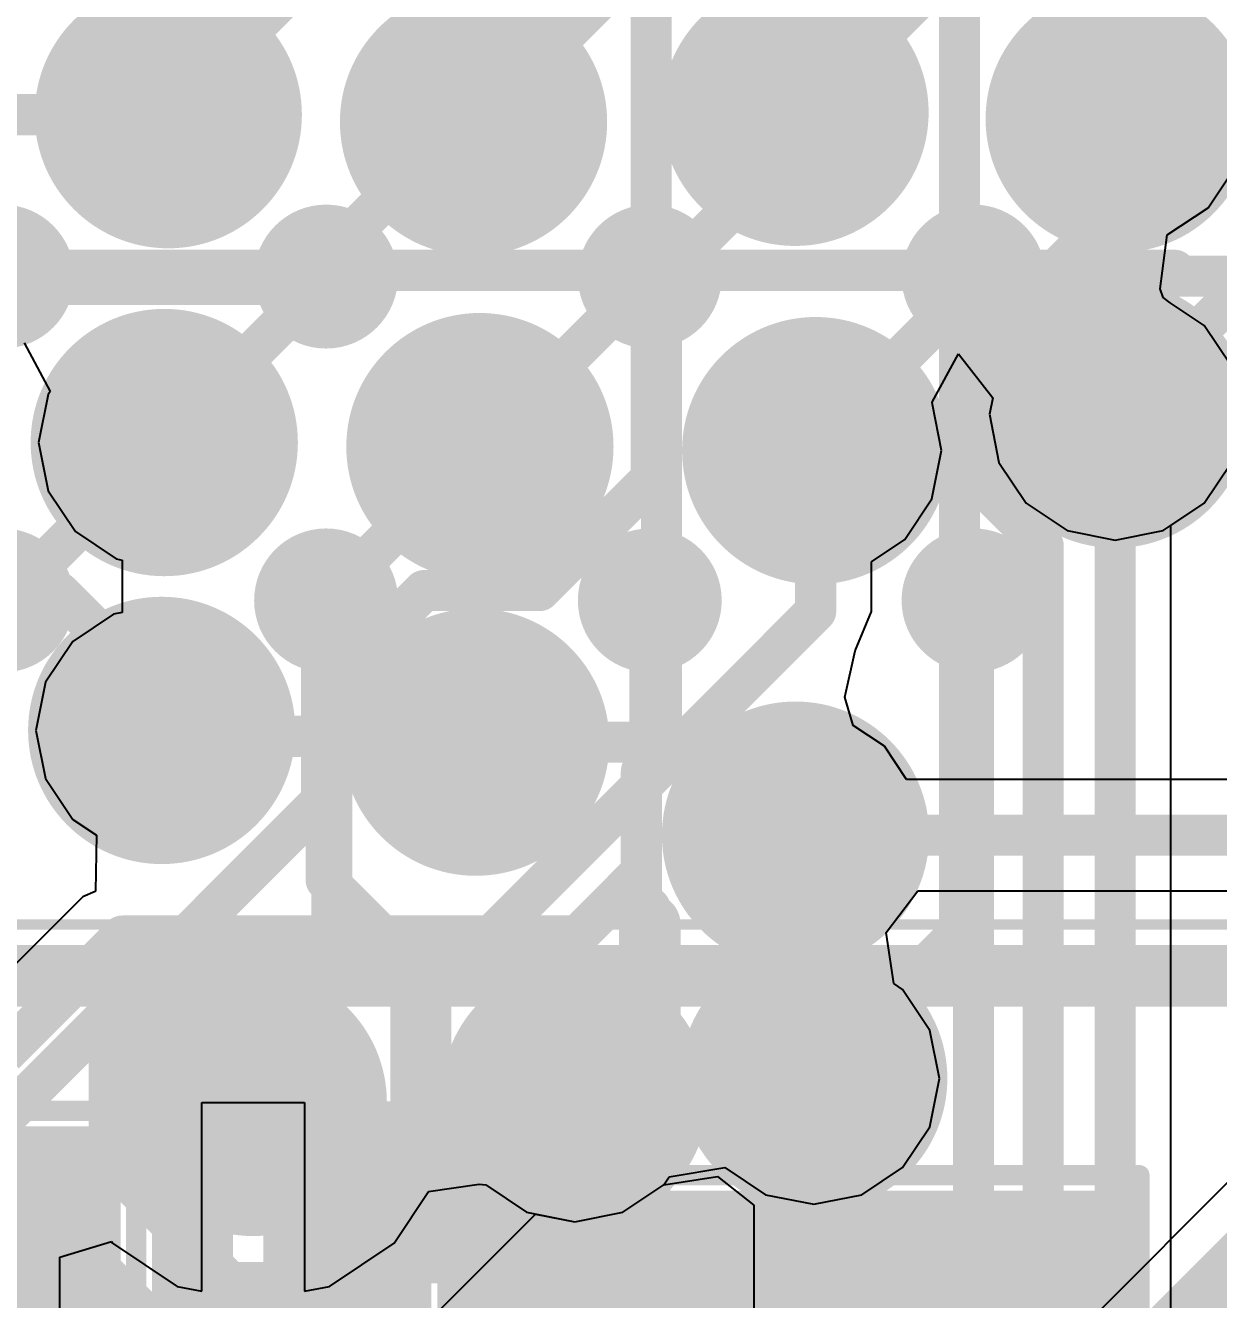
# Model space of a CAD drawing. Header units: millimetres. Extents: x 3.1 to 4.26, y 1.5 to 2.82.
# Drawn here: x 3.7747 to 3.8908, y 1.91 to 2.0339 of the extents above; entities that cross this region are included whole.
import ezdxf

# ---------------------------------------------------------------- set-up
doc = ezdxf.new("R2010")
doc.units = ezdxf.units.MM
doc.header["$MEASUREMENT"] = 0
for name, color, linetype in [('BottomLayer', 5, 'Continuous'), ('BottomOverlay', 54, 'Continuous'), ('BottomPaste', 16, 'Continuous'), ('BottomSolder', 6, 'Continuous'), ('Mechanical13', 56, 'Continuous'), ('Mechanical15', 56, 'Continuous'), ('Mechanical2', 216, 'Continuous'), ('Mechanical4', 56, 'Continuous'), ('Mechanical6', 56, 'Continuous'), ('Mechanical8', 56, 'Continuous'), ('MidLayer1', 16, 'Continuous'), ('MidLayer2', 76, 'Continuous'), ('TopLayer', 1, 'Continuous'), ('TopOverlay', 2, 'Continuous'), ('TopPaste', 8, 'Continuous'), ('TopSolder', 216, 'Continuous'), ('ViaHoleLayer', 16, 'Continuous')]:
    doc.layers.add(name, color=color, linetype=linetype)
doc.styles.add('Arial', font='arial.ttf', dxfattribs={"height": 0.2})

# ---------------------------------------------------------------- blocks, each defined once
blk = doc.blocks.new('21_0735_MXM_9')
at = {"layer": 'TopLayer'}
h = blk.add_hatch(color=1, dxfattribs=at)
edge = h.paths.add_edge_path()
edge.add_arc((-0.125984, 0.062992), 0.007, 0, 360)
h = blk.add_hatch(color=1, dxfattribs=at)
edge = h.paths.add_edge_path()
edge.add_arc((-0.094488, 0.062992), 0.007, 0, 360)
h = blk.add_hatch(color=1, dxfattribs=at)
edge = h.paths.add_edge_path()
edge.add_arc((-0.125984, 0.031496), 0.007, 0, 360)
h = blk.add_hatch(color=1, dxfattribs=at)
edge = h.paths.add_edge_path()
edge.add_arc((-0.094488, 0.031496), 0.007, 0, 360)
h = blk.add_hatch(color=1, dxfattribs=at)
edge = h.paths.add_edge_path()
edge.add_arc((-0.125984, 0), 0.007, 0, 360)
h = blk.add_hatch(color=1, dxfattribs=at)
edge = h.paths.add_edge_path()
edge.add_arc((-0.094488, 0), 0.007, 0, 360)
h = blk.add_hatch(color=1, dxfattribs=at)
edge = h.paths.add_edge_path()
edge.add_arc((-0.125984, -0.031496), 0.007, 0, 360)
h = blk.add_hatch(color=1, dxfattribs=at)
edge = h.paths.add_edge_path()
edge.add_arc((-0.094488, -0.031496), 0.007, 0, 360)
at = {"layer": 'TopPaste'}
h = blk.add_hatch(color=8, dxfattribs=at)
edge = h.paths.add_edge_path()
edge.add_arc((-0.125984, 0.062992), 0.007, 0, 360)
h = blk.add_hatch(color=8, dxfattribs=at)
edge = h.paths.add_edge_path()
edge.add_arc((-0.094488, 0.062992), 0.007, 0, 360)
h = blk.add_hatch(color=8, dxfattribs=at)
edge = h.paths.add_edge_path()
edge.add_arc((-0.125984, 0.031496), 0.007, 0, 360)
h = blk.add_hatch(color=8, dxfattribs=at)
edge = h.paths.add_edge_path()
edge.add_arc((-0.094488, 0.031496), 0.007, 0, 360)
h = blk.add_hatch(color=8, dxfattribs=at)
edge = h.paths.add_edge_path()
edge.add_arc((-0.125984, 0), 0.007, 0, 360)
h = blk.add_hatch(color=8, dxfattribs=at)
edge = h.paths.add_edge_path()
edge.add_arc((-0.094488, 0), 0.007, 0, 360)
h = blk.add_hatch(color=8, dxfattribs=at)
edge = h.paths.add_edge_path()
edge.add_arc((-0.125984, -0.031496), 0.007, 0, 360)
h = blk.add_hatch(color=8, dxfattribs=at)
edge = h.paths.add_edge_path()
edge.add_arc((-0.094488, -0.031496), 0.007, 0, 360)
at = {"layer": 'TopSolder'}
h = blk.add_hatch(color=216, dxfattribs=at)
edge = h.paths.add_edge_path()
edge.add_arc((-0.125984, 0.062992), 0.007, 0, 360)
h = blk.add_hatch(color=216, dxfattribs=at)
edge = h.paths.add_edge_path()
edge.add_arc((-0.094488, 0.062992), 0.007, 0, 360)
h = blk.add_hatch(color=216, dxfattribs=at)
edge = h.paths.add_edge_path()
edge.add_arc((-0.125984, 0.031496), 0.007, 0, 360)
h = blk.add_hatch(color=216, dxfattribs=at)
edge = h.paths.add_edge_path()
edge.add_arc((-0.094488, 0.031496), 0.007, 0, 360)
h = blk.add_hatch(color=216, dxfattribs=at)
edge = h.paths.add_edge_path()
edge.add_arc((-0.125984, 0), 0.007, 0, 360)
h = blk.add_hatch(color=216, dxfattribs=at)
edge = h.paths.add_edge_path()
edge.add_arc((-0.094488, 0), 0.007, 0, 360)
h = blk.add_hatch(color=216, dxfattribs=at)
edge = h.paths.add_edge_path()
edge.add_arc((-0.125984, -0.031496), 0.007, 0, 360)
h = blk.add_hatch(color=216, dxfattribs=at)
edge = h.paths.add_edge_path()
edge.add_arc((-0.094488, -0.031496), 0.007, 0, 360)
at = {"layer": 'Mechanical13', "const_width": 0.001}
blk.add_lwpolyline([(-0.1575, 0.1575), (-0.1575, -0.1575)], dxfattribs=at)
at = {"layer": 'TopOverlay', "const_width": 0.006}
for points in [[(-0.1625, 0.1625), (-0.1625, -0.1625)], [(-0.1675, 0), (-0.1575, 0)]]:
    blk.add_lwpolyline(points, dxfattribs=at)
at = {"layer": 'TopOverlay', "const_width": 0.003}
for points in [[(-0.169, 0, 1), (-0.166, 0, 1)], [(-0.159, 0, 1), (-0.156, 0, 1)]]:
    blk.add_lwpolyline(points, format="xyb", close=True, dxfattribs=at)
blk = doc.blocks.new('FP_GRM033_0_03_MFG_15')
at = {"layer": 'TopLayer'}
blk.add_hatch(color=1, dxfattribs=at).paths.add_polyline_path([(-0.01427, 0.00591), (-0.00443, 0.00591), (-0.00443, -0.00591), (-0.01427, -0.00591)])
at = {"layer": 'TopPaste'}
blk.add_hatch(color=8, dxfattribs=at).paths.add_polyline_path([(-0.01427, 0.00591), (-0.00443, 0.00591), (-0.00443, -0.00591), (-0.01427, -0.00591)])
at = {"layer": 'TopSolder'}
blk.add_hatch(color=216, dxfattribs=at).paths.add_polyline_path([(-0.01427, 0.00591), (-0.00443, 0.00591), (-0.00443, -0.00591), (-0.01427, -0.00591)])
at = {"layer": 'Mechanical2', "const_width": 0.00787}
for points in [[(0.0124, 0.0065), (-0.0124, 0.0065)], [(-0.0124, -0.0065), (-0.0124, 0.0065)], [(0.0124, -0.0065), (-0.0124, -0.0065)]]:
    blk.add_lwpolyline(points, dxfattribs=at)
at = {"layer": 'Mechanical2', "const_width": 0.00394}
for points in [[(-0.01437, 0.0065, 1), (-0.01043, 0.0065, 1)], [(-0.01437, 0.0065, 1), (-0.01043, 0.0065, 1)], [(-0.01437, -0.0065, 1), (-0.01043, -0.0065, 1)], [(-0.01437, -0.0065, 1), (-0.01043, -0.0065, 1)]]:
    blk.add_lwpolyline(points, format="xyb", close=True, dxfattribs=at)
at = {"layer": 'Mechanical4', "const_width": 0.00787}
for points in [[(0.01821, 0.01043), (-0.01821, 0.01043)], [(-0.01821, -0.01043), (-0.01821, 0.01043)], [(0.01821, -0.01043), (-0.01821, -0.01043)]]:
    blk.add_lwpolyline(points, dxfattribs=at)
at = {"layer": 'Mechanical4', "const_width": 0.00394}
for points in [[(-0.02018, 0.01043, 1), (-0.01624, 0.01043, 1)], [(-0.02018, 0.01043, 1), (-0.01624, 0.01043, 1)], [(-0.02018, -0.01043, 1), (-0.01624, -0.01043, 1)], [(-0.02018, -0.01043, 1), (-0.01624, -0.01043, 1)]]:
    blk.add_lwpolyline(points, format="xyb", close=True, dxfattribs=at)
at = {"layer": 'Mechanical6', "const_width": 0.00787}
for points in [[(0.01821, 0.01043), (-0.01821, 0.01043)], [(-0.01821, -0.01043), (-0.01821, 0.01043)], [(0.01821, -0.01043), (-0.01821, -0.01043)]]:
    blk.add_lwpolyline(points, dxfattribs=at)
at = {"layer": 'Mechanical6', "const_width": 0.00394}
for points in [[(-0.02018, 0.01043, 1), (-0.01624, 0.01043, 1)], [(-0.02018, 0.01043, 1), (-0.01624, 0.01043, 1)], [(-0.02018, -0.01043, 1), (-0.01624, -0.01043, 1)], [(-0.02018, -0.01043, 1), (-0.01624, -0.01043, 1)]]:
    blk.add_lwpolyline(points, format="xyb", close=True, dxfattribs=at)
at = {"layer": 'Mechanical8', "const_width": 0.00394}
blk.add_lwpolyline([(0.01969, 0), (-0.01969, 0)], dxfattribs=at)
at = {"layer": 'Mechanical8', "const_width": 0.00197}
blk.add_lwpolyline([(-0.02067, 0, 1), (-0.0187, 0, 1)], format="xyb", close=True, dxfattribs=at)
at = {"layer": 'TopOverlay', "const_width": 0.00787}
for points in [[(0.0124, 0.02126), (-0.0124, 0.02126)], [(0.0124, -0.02126), (-0.0124, -0.02126)]]:
    blk.add_lwpolyline(points, dxfattribs=at)
at = {"layer": 'TopOverlay', "const_width": 0.00394}
for points in [[(-0.01437, 0.02126, 1), (-0.01043, 0.02126, 1)], [(-0.01437, -0.02126, 1), (-0.01043, -0.02126, 1)]]:
    blk.add_lwpolyline(points, format="xyb", close=True, dxfattribs=at)
blk = doc.blocks.new('CAPC1005X60X30LL05T10_19')
at = {"layer": 'TopLayer'}
for points in [[(-0.02598, -0.01024), (-0.02598, 0.01024), (-0.00394, 0.01024), (-0.00394, -0.01024)], [(0.00394, -0.01024), (0.00394, 0.01024), (0.02598, 0.01024), (0.02598, -0.01024)]]:
    blk.add_hatch(color=1, dxfattribs=at).paths.add_polyline_path(points)
at = {"layer": 'TopPaste'}
for points in [[(-0.02598, -0.01024), (-0.02598, 0.01024), (-0.00394, 0.01024), (-0.00394, -0.01024)], [(0.00394, -0.01024), (0.00394, 0.01024), (0.02598, 0.01024), (0.02598, -0.01024)]]:
    blk.add_hatch(color=8, dxfattribs=at).paths.add_polyline_path(points)
at = {"layer": 'TopSolder'}
for points in [[(-0.02998, -0.01424), (-0.02998, 0.01424), (0.00006, 0.01424), (0.00006, -0.01424)], [(-0.00006, -0.01424), (-0.00006, 0.01424), (0.02998, 0.01424), (0.02998, -0.01424)]]:
    blk.add_hatch(color=216, dxfattribs=at).paths.add_polyline_path(points)
at = {"layer": 'Mechanical13', "const_width": 0.00394}
for points in [[(-0.02067, 0.01083), (-0.02067, -0.01083)], [(-0.02067, 0.01083), (0.02067, 0.01083)], [(0.02067, 0.01083), (0.02067, -0.01083)], [(-0.02067, -0.01083), (0.02067, -0.01083)]]:
    blk.add_lwpolyline(points, dxfattribs=at)
at = {"layer": 'Mechanical13', "const_width": 0.00197}
for points in [[(-0.02165, 0.01083, 1), (-0.01969, 0.01083, 1)], [(-0.02165, 0.01083, 1), (-0.01969, 0.01083, 1)], [(0.01969, 0.01083, 1), (0.02165, 0.01083, 1)], [(0.01969, 0.01083, 1), (0.02165, 0.01083, 1)], [(-0.02165, -0.01083, 1), (-0.01969, -0.01083, 1)], [(-0.02165, -0.01083, 1), (-0.01969, -0.01083, 1)], [(0.01969, -0.01083, 1), (0.02165, -0.01083, 1)], [(0.01969, -0.01083, 1), (0.02165, -0.01083, 1)]]:
    blk.add_lwpolyline(points, format="xyb", close=True, dxfattribs=at)
at = {"layer": 'Mechanical15'}
for points, const_width in [([(-0.0315, 0.01575), (-0.0315, -0.01575)], 0.00197), ([(-0.0315, 0.01575), (0.0315, 0.01575)], 0.00197), ([(0.0315, 0.01575), (0.0315, -0.01575)], 0.00197), ([(0, 0.01083), (0, -0.01083)], 0.00394), ([(-0.01083, 0), (0.01083, 0)], 0.00394), ([(-0.0315, -0.01575), (0.0315, -0.01575)], 0.00197)]:
    blk.add_lwpolyline(points, dxfattribs=dict(at, const_width=const_width))
for points, const_width in [([(-0.03199, 0.01575, 1), (-0.031, 0.01575, 1)], 0.000984), ([(-0.03199, 0.01575, 1), (-0.031, 0.01575, 1)], 0.000984), ([(0.031, 0.01575, 1), (0.03199, 0.01575, 1)], 0.000984), ([(0.031, 0.01575, 1), (0.03199, 0.01575, 1)], 0.000984), ([(-0.00098, 0.01083, 1), (0.00098, 0.01083, 1)], 0.00197), ([(-0.01181, 0, 1), (-0.00984, 0, 1)], 0.00197), ([(0.00984, 0, 1), (0.01181, 0, 1)], 0.00197), ([(-0.00098, -0.01083, 1), (0.00098, -0.01083, 1)], 0.00197), ([(-0.03199, -0.01575, 1), (-0.031, -0.01575, 1)], 0.000984), ([(-0.03199, -0.01575, 1), (-0.031, -0.01575, 1)], 0.000984), ([(0.031, -0.01575, 1), (0.03199, -0.01575, 1)], 0.000984), ([(0.031, -0.01575, 1), (0.03199, -0.01575, 1)], 0.000984)]:
    blk.add_lwpolyline(points, format="xyb", close=True, dxfattribs=dict(at, const_width=const_width))
blk = doc.blocks.new('CAPC1005X60X30LL05T10_B_24')
at = {"layer": 'BottomLayer'}
for points in [[(-0.00394, 0.01024), (-0.00394, -0.01024), (-0.02598, -0.01024), (-0.02598, 0.01024)], [(0.02598, 0.01024), (0.02598, -0.01024), (0.00394, -0.01024), (0.00394, 0.01024)]]:
    blk.add_hatch(color=5, dxfattribs=at).paths.add_polyline_path(points)
at = {"layer": 'BottomPaste'}
for points in [[(-0.00394, 0.01024), (-0.00394, -0.01024), (-0.02598, -0.01024), (-0.02598, 0.01024)], [(0.02598, 0.01024), (0.02598, -0.01024), (0.00394, -0.01024), (0.00394, 0.01024)]]:
    blk.add_hatch(color=16, dxfattribs=at).paths.add_polyline_path(points)
at = {"layer": 'BottomSolder'}
for points in [[(0.00006, 0.01424), (0.00006, -0.01424), (-0.02998, -0.01424), (-0.02998, 0.01424)], [(0.02998, 0.01424), (0.02998, -0.01424), (-0.00006, -0.01424), (-0.00006, 0.01424)]]:
    blk.add_hatch(color=6, dxfattribs=at).paths.add_polyline_path(points)
at = {"layer": 'Mechanical13', "const_width": 0.00394}
for points in [[(-0.02067, 0.01083), (-0.02067, -0.01083)], [(0.02067, 0.01083), (-0.02067, 0.01083)], [(0.02067, 0.01083), (0.02067, -0.01083)], [(0.02067, -0.01083), (-0.02067, -0.01083)]]:
    blk.add_lwpolyline(points, dxfattribs=at)
at = {"layer": 'Mechanical13', "const_width": 0.00197}
for points in [[(-0.02165, 0.01083, 1), (-0.01969, 0.01083, 1)], [(-0.02165, 0.01083, 1), (-0.01969, 0.01083, 1)], [(0.01969, 0.01083, 1), (0.02165, 0.01083, 1)], [(0.01969, 0.01083, 1), (0.02165, 0.01083, 1)], [(-0.02165, -0.01083, 1), (-0.01969, -0.01083, 1)], [(-0.02165, -0.01083, 1), (-0.01969, -0.01083, 1)], [(0.01969, -0.01083, 1), (0.02165, -0.01083, 1)], [(0.01969, -0.01083, 1), (0.02165, -0.01083, 1)]]:
    blk.add_lwpolyline(points, format="xyb", close=True, dxfattribs=at)
at = {"layer": 'Mechanical15'}
for points, const_width in [([(-0.0315, 0.01575), (-0.0315, -0.01575)], 0.00197), ([(0.0315, 0.01575), (-0.0315, 0.01575)], 0.00197), ([(0.0315, 0.01575), (0.0315, -0.01575)], 0.00197), ([(0, 0.01083), (0, -0.01083)], 0.00394), ([(0.01083, 0), (-0.01083, 0)], 0.00394), ([(0.0315, -0.01575), (-0.0315, -0.01575)], 0.00197)]:
    blk.add_lwpolyline(points, dxfattribs=dict(at, const_width=const_width))
for points, const_width in [([(-0.03199, 0.01575, 1), (-0.031, 0.01575, 1)], 0.000984), ([(-0.03199, 0.01575, 1), (-0.031, 0.01575, 1)], 0.000984), ([(0.031, 0.01575, 1), (0.03199, 0.01575, 1)], 0.000984), ([(0.031, 0.01575, 1), (0.03199, 0.01575, 1)], 0.000984), ([(-0.00098, 0.01083, 1), (0.00098, 0.01083, 1)], 0.00197), ([(-0.01181, 0, 1), (-0.00984, 0, 1)], 0.00197), ([(0.00984, 0, 1), (0.01181, 0, 1)], 0.00197), ([(-0.00098, -0.01083, 1), (0.00098, -0.01083, 1)], 0.00197), ([(-0.03199, -0.01575, 1), (-0.031, -0.01575, 1)], 0.000984), ([(-0.03199, -0.01575, 1), (-0.031, -0.01575, 1)], 0.000984), ([(0.031, -0.01575, 1), (0.03199, -0.01575, 1)], 0.000984), ([(0.031, -0.01575, 1), (0.03199, -0.01575, 1)], 0.000984)]:
    blk.add_lwpolyline(points, format="xyb", close=True, dxfattribs=dict(at, const_width=const_width))

msp = doc.modelspace()

# ---------------------------------------------------------------- hatches: boundary and pattern name
at = {"layer": 'BottomLayer'}
h = msp.add_hatch(color=5, dxfattribs=at)
edge = h.paths.add_edge_path()
edge.add_arc((3.78858, 2.0252), 0.009, 0, 360)
h = msp.add_hatch(color=5, dxfattribs=at)
edge = h.paths.add_edge_path()
edge.add_arc((3.81828, 2.02449), 0.009, 0, 360)
h = msp.add_hatch(color=5, dxfattribs=at)
edge = h.paths.add_edge_path()
edge.add_arc((3.84956, 2.02543), 0.009, 0, 360)
h = msp.add_hatch(color=5, dxfattribs=at)
edge = h.paths.add_edge_path()
edge.add_arc((3.8811, 2.0248), 0.009, 0, 360)
h = msp.add_hatch(color=5, dxfattribs=at)
edge = h.paths.add_edge_path()
edge.add_arc((3.88071, 1.99606), 0.009, 0, 360)
h = msp.add_hatch(color=5, dxfattribs=at)
edge = h.paths.add_edge_path()
edge.add_arc((3.78819, 1.99331), 0.009, 0, 360)
h = msp.add_hatch(color=5, dxfattribs=at)
edge = h.paths.add_edge_path()
edge.add_arc((3.8189, 1.99291), 0.009, 0, 360)
h = msp.add_hatch(color=5, dxfattribs=at)
edge = h.paths.add_edge_path()
edge.add_arc((3.85157, 1.99252), 0.009, 0, 360)
h = msp.add_hatch(color=5, dxfattribs=at)
edge = h.paths.add_edge_path()
edge.add_arc((3.78794, 1.96531), 0.009, 0, 360)
h = msp.add_hatch(color=5, dxfattribs=at)
edge = h.paths.add_edge_path()
edge.add_arc((3.8185, 1.96417), 0.009, 0, 360)
h = msp.add_hatch(color=5, dxfattribs=at)
edge = h.paths.add_edge_path()
edge.add_arc((3.84961, 1.95512), 0.009, 0, 360)
h = msp.add_hatch(color=5, dxfattribs=at)
edge = h.paths.add_edge_path()
edge.add_arc((3.85138, 1.93146), 0.009, 0, 360)
h = msp.add_hatch(color=5, dxfattribs=at)
edge = h.paths.add_edge_path()
edge.add_arc((3.79685, 1.92913), 0.009, 0, 360)
h = msp.add_hatch(color=5, dxfattribs=at)
edge = h.paths.add_edge_path()
edge.add_arc((3.82813, 1.92975), 0.009, 0, 360)
at = {"layer": 'BottomSolder'}
h = msp.add_hatch(color=6, dxfattribs=at)
edge = h.paths.add_edge_path()
edge.add_arc((3.84956, 2.02543), 0.013, 0, 360)
h = msp.add_hatch(color=6, dxfattribs=at)
edge = h.paths.add_edge_path()
edge.add_arc((3.78858, 2.0252), 0.013, 0, 360)
h = msp.add_hatch(color=6, dxfattribs=at)
edge = h.paths.add_edge_path()
edge.add_arc((3.81828, 2.02449), 0.013, 0, 360)
h = msp.add_hatch(color=6, dxfattribs=at)
edge = h.paths.add_edge_path()
edge.add_arc((3.8811, 2.0248), 0.013, 0, 360)
h = msp.add_hatch(color=6, dxfattribs=at)
edge = h.paths.add_edge_path()
edge.add_arc((3.88071, 1.99606), 0.013, 0, 360)
h = msp.add_hatch(color=6, dxfattribs=at)
edge = h.paths.add_edge_path()
edge.add_arc((3.78819, 1.99331), 0.013, 0, 360)
h = msp.add_hatch(color=6, dxfattribs=at)
edge = h.paths.add_edge_path()
edge.add_arc((3.8189, 1.99291), 0.013, 0, 360)
h = msp.add_hatch(color=6, dxfattribs=at)
edge = h.paths.add_edge_path()
edge.add_arc((3.85157, 1.99252), 0.013, 0, 360)
h = msp.add_hatch(color=6, dxfattribs=at)
edge = h.paths.add_edge_path()
edge.add_arc((3.78794, 1.96531), 0.013, 0, 360)
h = msp.add_hatch(color=6, dxfattribs=at)
edge = h.paths.add_edge_path()
edge.add_arc((3.8185, 1.96417), 0.013, 0, 360)
h = msp.add_hatch(color=6, dxfattribs=at)
edge = h.paths.add_edge_path()
edge.add_arc((3.84961, 1.95512), 0.013, 0, 360)
h = msp.add_hatch(color=6, dxfattribs=at)
edge = h.paths.add_edge_path()
edge.add_arc((3.85138, 1.93146), 0.013, 0, 360)
h = msp.add_hatch(color=6, dxfattribs=at)
edge = h.paths.add_edge_path()
edge.add_arc((3.79685, 1.92913), 0.013, 0, 360)
h = msp.add_hatch(color=6, dxfattribs=at)
edge = h.paths.add_edge_path()
edge.add_arc((3.82813, 1.92975), 0.013, 0, 360)
at = {"layer": 'MidLayer1'}
h = msp.add_hatch(color=16, dxfattribs=at)
edge = h.paths.add_edge_path()
edge.add_arc((3.78858, 2.0252), 0.009, 0, 360)
h = msp.add_hatch(color=16, dxfattribs=at)
edge = h.paths.add_edge_path()
edge.add_arc((3.81828, 2.02449), 0.009, 0, 360)
h = msp.add_hatch(color=16, dxfattribs=at)
edge = h.paths.add_edge_path()
edge.add_arc((3.84956, 2.02543), 0.009, 0, 360)
h = msp.add_hatch(color=16, dxfattribs=at)
edge = h.paths.add_edge_path()
edge.add_arc((3.8811, 2.0248), 0.009, 0, 360)
h = msp.add_hatch(color=16, dxfattribs=at)
edge = h.paths.add_edge_path()
edge.add_arc((3.88071, 1.99606), 0.009, 0, 360)
h = msp.add_hatch(color=16, dxfattribs=at)
edge = h.paths.add_edge_path()
edge.add_arc((3.78819, 1.99331), 0.009, 0, 360)
h = msp.add_hatch(color=16, dxfattribs=at)
edge = h.paths.add_edge_path()
edge.add_arc((3.8189, 1.99291), 0.009, 0, 360)
h = msp.add_hatch(color=16, dxfattribs=at)
edge = h.paths.add_edge_path()
edge.add_arc((3.85157, 1.99252), 0.009, 0, 360)
h = msp.add_hatch(color=16, dxfattribs=at)
edge = h.paths.add_edge_path()
edge.add_arc((3.78794, 1.96531), 0.009, 0, 360)
h = msp.add_hatch(color=16, dxfattribs=at)
edge = h.paths.add_edge_path()
edge.add_arc((3.8185, 1.96417), 0.009, 0, 360)
h = msp.add_hatch(color=16, dxfattribs=at)
edge = h.paths.add_edge_path()
edge.add_arc((3.84961, 1.95512), 0.009, 0, 360)
h = msp.add_hatch(color=16, dxfattribs=at)
edge = h.paths.add_edge_path()
edge.add_arc((3.85138, 1.93146), 0.009, 0, 360)
h = msp.add_hatch(color=16, dxfattribs=at)
edge = h.paths.add_edge_path()
edge.add_arc((3.79685, 1.92913), 0.009, 0, 360)
h = msp.add_hatch(color=16, dxfattribs=at)
edge = h.paths.add_edge_path()
edge.add_arc((3.82813, 1.92975), 0.009, 0, 360)
at = {"layer": 'MidLayer2'}
h = msp.add_hatch(color=76, dxfattribs=at)
edge = h.paths.add_edge_path()
edge.add_arc((3.78858, 2.0252), 0.009, 0, 360)
h = msp.add_hatch(color=76, dxfattribs=at)
edge = h.paths.add_edge_path()
edge.add_arc((3.81828, 2.02449), 0.009, 0, 360)
h = msp.add_hatch(color=76, dxfattribs=at)
edge = h.paths.add_edge_path()
edge.add_arc((3.84956, 2.02543), 0.009, 0, 360)
h = msp.add_hatch(color=76, dxfattribs=at)
edge = h.paths.add_edge_path()
edge.add_arc((3.8811, 2.0248), 0.009, 0, 360)
h = msp.add_hatch(color=76, dxfattribs=at)
edge = h.paths.add_edge_path()
edge.add_arc((3.88071, 1.99606), 0.009, 0, 360)
h = msp.add_hatch(color=76, dxfattribs=at)
edge = h.paths.add_edge_path()
edge.add_arc((3.78819, 1.99331), 0.009, 0, 360)
h = msp.add_hatch(color=76, dxfattribs=at)
edge = h.paths.add_edge_path()
edge.add_arc((3.8189, 1.99291), 0.009, 0, 360)
h = msp.add_hatch(color=76, dxfattribs=at)
edge = h.paths.add_edge_path()
edge.add_arc((3.85157, 1.99252), 0.009, 0, 360)
h = msp.add_hatch(color=76, dxfattribs=at)
edge = h.paths.add_edge_path()
edge.add_arc((3.78794, 1.96531), 0.009, 0, 360)
h = msp.add_hatch(color=76, dxfattribs=at)
edge = h.paths.add_edge_path()
edge.add_arc((3.8185, 1.96417), 0.009, 0, 360)
h = msp.add_hatch(color=76, dxfattribs=at)
edge = h.paths.add_edge_path()
edge.add_arc((3.84961, 1.95512), 0.009, 0, 360)
h = msp.add_hatch(color=76, dxfattribs=at)
edge = h.paths.add_edge_path()
edge.add_arc((3.85138, 1.93146), 0.009, 0, 360)
h = msp.add_hatch(color=76, dxfattribs=at)
edge = h.paths.add_edge_path()
edge.add_arc((3.79685, 1.92913), 0.009, 0, 360)
h = msp.add_hatch(color=76, dxfattribs=at)
edge = h.paths.add_edge_path()
edge.add_arc((3.82813, 1.92975), 0.009, 0, 360)
at = {"layer": 'TopLayer'}
h = msp.add_hatch(color=1, dxfattribs=at)
edge = h.paths.add_edge_path()
edge.add_arc((3.78858, 2.0252), 0.009, 0, 360)
h = msp.add_hatch(color=1, dxfattribs=at)
edge = h.paths.add_edge_path()
edge.add_arc((3.81828, 2.02449), 0.009, 0, 360)
h = msp.add_hatch(color=1, dxfattribs=at)
edge = h.paths.add_edge_path()
edge.add_arc((3.84956, 2.02543), 0.009, 0, 360)
h = msp.add_hatch(color=1, dxfattribs=at)
edge = h.paths.add_edge_path()
edge.add_arc((3.8811, 2.0248), 0.009, 0, 360)
h = msp.add_hatch(color=1, dxfattribs=at)
edge = h.paths.add_edge_path()
edge.add_arc((3.88071, 1.99606), 0.009, 0, 360)
h = msp.add_hatch(color=1, dxfattribs=at)
edge = h.paths.add_edge_path()
edge.add_arc((3.78819, 1.99331), 0.009, 0, 360)
h = msp.add_hatch(color=1, dxfattribs=at)
edge = h.paths.add_edge_path()
edge.add_arc((3.8189, 1.99291), 0.009, 0, 360)
h = msp.add_hatch(color=1, dxfattribs=at)
edge = h.paths.add_edge_path()
edge.add_arc((3.85157, 1.99252), 0.009, 0, 360)
h = msp.add_hatch(color=1, dxfattribs=at)
edge = h.paths.add_edge_path()
edge.add_arc((3.78794, 1.96531), 0.009, 0, 360)
h = msp.add_hatch(color=1, dxfattribs=at)
edge = h.paths.add_edge_path()
edge.add_arc((3.8185, 1.96417), 0.009, 0, 360)
h = msp.add_hatch(color=1, dxfattribs=at)
edge = h.paths.add_edge_path()
edge.add_arc((3.84961, 1.95512), 0.009, 0, 360)
h = msp.add_hatch(color=1, dxfattribs=at)
edge = h.paths.add_edge_path()
edge.add_arc((3.85138, 1.93146), 0.009, 0, 360)
h = msp.add_hatch(color=1, dxfattribs=at)
edge = h.paths.add_edge_path()
edge.add_arc((3.79685, 1.92913), 0.009, 0, 360)
h = msp.add_hatch(color=1, dxfattribs=at)
edge = h.paths.add_edge_path()
edge.add_arc((3.82813, 1.92975), 0.009, 0, 360)
at = {"layer": 'TopSolder'}
h = msp.add_hatch(color=216, dxfattribs=at)
edge = h.paths.add_edge_path()
edge.add_arc((3.84956, 2.02543), 0.013, 0, 360)
h = msp.add_hatch(color=216, dxfattribs=at)
edge = h.paths.add_edge_path()
edge.add_arc((3.78858, 2.0252), 0.013, 0, 360)
h = msp.add_hatch(color=216, dxfattribs=at)
edge = h.paths.add_edge_path()
edge.add_arc((3.81828, 2.02449), 0.013, 0, 360)
h = msp.add_hatch(color=216, dxfattribs=at)
edge = h.paths.add_edge_path()
edge.add_arc((3.8811, 2.0248), 0.013, 0, 360)
h = msp.add_hatch(color=216, dxfattribs=at)
edge = h.paths.add_edge_path()
edge.add_arc((3.88071, 1.99606), 0.013, 0, 360)
h = msp.add_hatch(color=216, dxfattribs=at)
edge = h.paths.add_edge_path()
edge.add_arc((3.78819, 1.99331), 0.013, 0, 360)
h = msp.add_hatch(color=216, dxfattribs=at)
edge = h.paths.add_edge_path()
edge.add_arc((3.8189, 1.99291), 0.013, 0, 360)
h = msp.add_hatch(color=216, dxfattribs=at)
edge = h.paths.add_edge_path()
edge.add_arc((3.85157, 1.99252), 0.013, 0, 360)
h = msp.add_hatch(color=216, dxfattribs=at)
edge = h.paths.add_edge_path()
edge.add_arc((3.78794, 1.96531), 0.013, 0, 360)
h = msp.add_hatch(color=216, dxfattribs=at)
edge = h.paths.add_edge_path()
edge.add_arc((3.8185, 1.96417), 0.013, 0, 360)
h = msp.add_hatch(color=216, dxfattribs=at)
edge = h.paths.add_edge_path()
edge.add_arc((3.84961, 1.95512), 0.013, 0, 360)
h = msp.add_hatch(color=216, dxfattribs=at)
edge = h.paths.add_edge_path()
edge.add_arc((3.85138, 1.93146), 0.013, 0, 360)
h = msp.add_hatch(color=216, dxfattribs=at)
edge = h.paths.add_edge_path()
edge.add_arc((3.79685, 1.92913), 0.013, 0, 360)
h = msp.add_hatch(color=216, dxfattribs=at)
edge = h.paths.add_edge_path()
edge.add_arc((3.82813, 1.92975), 0.013, 0, 360)
at = {"layer": 'ViaHoleLayer'}
h = msp.add_hatch(color=16, dxfattribs=at)
edge = h.paths.add_edge_path()
edge.add_arc((3.78858, 2.0252), 0.004, 0, 360)
h = msp.add_hatch(color=16, dxfattribs=at)
edge = h.paths.add_edge_path()
edge.add_arc((3.84956, 2.02543), 0.004, 0, 360)
h = msp.add_hatch(color=16, dxfattribs=at)
edge = h.paths.add_edge_path()
edge.add_arc((3.8811, 2.0248), 0.004, 0, 360)
h = msp.add_hatch(color=16, dxfattribs=at)
edge = h.paths.add_edge_path()
edge.add_arc((3.81828, 2.02449), 0.004, 0, 360)
h = msp.add_hatch(color=16, dxfattribs=at)
edge = h.paths.add_edge_path()
edge.add_arc((3.88071, 1.99606), 0.004, 0, 360)
h = msp.add_hatch(color=16, dxfattribs=at)
edge = h.paths.add_edge_path()
edge.add_arc((3.78819, 1.99331), 0.004, 0, 360)
h = msp.add_hatch(color=16, dxfattribs=at)
edge = h.paths.add_edge_path()
edge.add_arc((3.8189, 1.99291), 0.004, 0, 360)
h = msp.add_hatch(color=16, dxfattribs=at)
edge = h.paths.add_edge_path()
edge.add_arc((3.85157, 1.99252), 0.004, 0, 360)
h = msp.add_hatch(color=16, dxfattribs=at)
edge = h.paths.add_edge_path()
edge.add_arc((3.78794, 1.96531), 0.004, 0, 360)
h = msp.add_hatch(color=16, dxfattribs=at)
edge = h.paths.add_edge_path()
edge.add_arc((3.8185, 1.96417), 0.004, 0, 360)
h = msp.add_hatch(color=16, dxfattribs=at)
edge = h.paths.add_edge_path()
edge.add_arc((3.84961, 1.95512), 0.004, 0, 360)
h = msp.add_hatch(color=16, dxfattribs=at)
edge = h.paths.add_edge_path()
edge.add_arc((3.85138, 1.93146), 0.004, 0, 360)
h = msp.add_hatch(color=16, dxfattribs=at)
edge = h.paths.add_edge_path()
edge.add_arc((3.79685, 1.92913), 0.004, 0, 360)
h = msp.add_hatch(color=16, dxfattribs=at)
edge = h.paths.add_edge_path()
edge.add_arc((3.82813, 1.92975), 0.004, 0, 360)

# ---------------------------------------------------------------- linework, layer by layer
at = {"layer": 'BottomLayer', "const_width": 0.004}
for points in [[(3.86557, 1.94566), (3.86557, 2.13525)], [(3.83556, 1.98978), (3.83556, 2.03854)], [(3.88071, 1.99606), (3.89589, 2.01124)], [(3.8247, 1.97891), (3.83556, 1.98978)], [(3.74138, 1.9787), (3.77799, 1.9787)], [(3.77799, 1.9787), (3.78898, 1.96772)], [(3.8045, 1.96997), (3.81345, 1.97891)], [(3.81345, 1.97891), (3.8247, 1.97891)], [(3.8045, 1.94313), (3.8045, 1.96997)], [(3.78794, 1.96668), (3.78898, 1.96772)], [(3.78794, 1.96531), (3.78794, 1.96668)], [(3.8185, 1.96417), (3.84055, 1.96417)], [(3.84055, 1.96417), (3.84961, 1.95512)], [(3.74094, 1.95394), (3.78828, 1.9066)], [(3.85138, 1.93146), (3.86557, 1.94566)], [(3.78285, 1.93493), (3.79105, 1.94313)], [(3.79105, 1.94313), (3.80265, 1.94313)], [(3.80265, 1.94313), (3.8045, 1.94128)], [(3.8045, 1.94128), (3.8045, 1.94313)], [(3.78285, 1.92334), (3.78285, 1.93493)], [(3.79685, 1.92913), (3.81059, 1.91539)], [(3.82813, 1.92881), (3.82813, 1.92975)], [(3.82813, 1.92881), (3.83543, 1.9215)], [(3.78285, 1.92334), (3.80359, 1.90259)], [(3.83543, 1.90748), (3.83543, 1.9215)], [(3.81059, 1.87831), (3.81059, 1.91539)]]:
    msp.add_lwpolyline(points, dxfattribs=at)
at = {"layer": 'BottomLayer', "const_width": 0.002}
for points in [[(3.87971, 1.99606, 1), (3.88171, 1.99606, 1)], [(3.83456, 1.98978, 1), (3.83656, 1.98978, 1)], [(3.83456, 1.98978, 1), (3.83656, 1.98978, 1)], [(3.77699, 1.9787, 1), (3.77899, 1.9787, 1)], [(3.77699, 1.9787, 1), (3.77899, 1.9787, 1)], [(3.81245, 1.97891, 1), (3.81445, 1.97891, 1)], [(3.81245, 1.97891, 1), (3.81445, 1.97891, 1)], [(3.8237, 1.97891, 1), (3.8257, 1.97891, 1)], [(3.8237, 1.97891, 1), (3.8257, 1.97891, 1)], [(3.8035, 1.96997, 1), (3.8055, 1.96997, 1)], [(3.8035, 1.96997, 1), (3.8055, 1.96997, 1)], [(3.78798, 1.96772, 1), (3.78998, 1.96772, 1)], [(3.78798, 1.96772, 1), (3.78998, 1.96772, 1)], [(3.78694, 1.96668, 1), (3.78894, 1.96668, 1)], [(3.78694, 1.96668, 1), (3.78894, 1.96668, 1)], [(3.78694, 1.96531, 1), (3.78894, 1.96531, 1)], [(3.8175, 1.96417, 1), (3.8195, 1.96417, 1)], [(3.83955, 1.96417, 1), (3.84155, 1.96417, 1)], [(3.83955, 1.96417, 1), (3.84155, 1.96417, 1)], [(3.84861, 1.95512, 1), (3.85061, 1.95512, 1)], [(3.86457, 1.94566, 1), (3.86657, 1.94566, 1)], [(3.86457, 1.94566, 1), (3.86657, 1.94566, 1)], [(3.79005, 1.94313, 1), (3.79205, 1.94313, 1)], [(3.79005, 1.94313, 1), (3.79205, 1.94313, 1)], [(3.80165, 1.94313, 1), (3.80365, 1.94313, 1)], [(3.80165, 1.94313, 1), (3.80365, 1.94313, 1)], [(3.8035, 1.94313, 1), (3.8055, 1.94313, 1)], [(3.8035, 1.94313, 1), (3.8055, 1.94313, 1)], [(3.8035, 1.94128, 1), (3.8055, 1.94128, 1)], [(3.8035, 1.94128, 1), (3.8055, 1.94128, 1)], [(3.78185, 1.93493, 1), (3.78385, 1.93493, 1)], [(3.78185, 1.93493, 1), (3.78385, 1.93493, 1)], [(3.85038, 1.93146, 1), (3.85238, 1.93146, 1)], [(3.79585, 1.92913, 1), (3.79785, 1.92913, 1)], [(3.82713, 1.92975, 1), (3.82913, 1.92975, 1)], [(3.82713, 1.92881, 1), (3.82913, 1.92881, 1)], [(3.82713, 1.92881, 1), (3.82913, 1.92881, 1)], [(3.78185, 1.92334, 1), (3.78385, 1.92334, 1)], [(3.78185, 1.92334, 1), (3.78385, 1.92334, 1)], [(3.83443, 1.9215, 1), (3.83643, 1.9215, 1)], [(3.83443, 1.9215, 1), (3.83643, 1.9215, 1)], [(3.80959, 1.91539, 1), (3.81159, 1.91539, 1)], [(3.80959, 1.91539, 1), (3.81159, 1.91539, 1)]]:
    msp.add_lwpolyline(points, format="xyb", close=True, dxfattribs=at)
at = {"layer": 'MidLayer1'}
for p, q in [((3.8629, 1.99723), (3.86546, 2.00194)), ((3.86546, 2.00194), (3.86879, 1.99765)), ((3.86879, 1.99765), (3.86847, 1.99606)), ((3.86292, 1.99701), (3.8629, 1.99723)), ((3.86381, 1.99252), (3.86292, 1.99701)), ((3.86847, 1.99606), (3.8694, 1.99138)), ((3.86288, 1.98784), (3.86381, 1.99252)), ((3.8694, 1.99138), (3.87206, 1.98741)), ((3.88936, 1.98741), (3.89201, 1.99138)), ((3.86023, 1.98387), (3.86288, 1.98784)), ((3.87206, 1.98741), (3.87603, 1.98476)), ((3.88539, 1.98476), (3.88936, 1.98741)), ((3.87603, 1.98476), (3.88071, 1.98383)), ((3.88071, 1.98383), (3.88539, 1.98476)), ((3.85699, 1.9817), (3.86023, 1.98387)), ((3.85699, 1.97689), (3.85699, 1.9817)), ((3.8554, 1.97306), (3.85699, 1.97689)), ((3.85699, 1.97689), (3.85699, 1.97689)), ((3.85441, 1.96854), (3.8554, 1.97306)), ((3.85522, 1.9658), (3.85441, 1.96854)), ((3.85826, 1.96377), (3.85522, 1.9658)), ((3.86042, 1.96053), (3.85826, 1.96377)), ((3.90962, 1.96053), (3.86042, 1.96053)), ((3.85844, 1.94567), (3.86151, 1.94971)), ((3.86151, 1.94971), (3.91186, 1.94971)), ((3.85917, 1.94068), (3.85844, 1.94567)), ((3.86003, 1.94011), (3.85917, 1.94068)), ((3.86268, 1.93614), (3.86003, 1.94011)), ((3.90798, 1.93769), (3.84774, 1.87744)), ((3.86361, 1.93146), (3.86268, 1.93614)), ((3.86268, 1.92677), (3.86361, 1.93146)), ((3.86003, 1.92281), (3.86268, 1.92677)), ((3.83731, 1.9219), (3.84272, 1.92281)), ((3.84272, 1.92281), (3.84669, 1.92015)), ((3.85606, 1.92015), (3.86003, 1.92281)), ((3.83281, 1.91844), (3.83678, 1.9211)), ((3.83678, 1.9211), (3.83731, 1.9219)), ((3.84669, 1.92015), (3.85138, 1.91922)), ((3.85138, 1.91922), (3.85606, 1.92015)), ((3.79416, 1.88813), (3.82431, 1.91827)), ((3.82431, 1.91827), (3.82813, 1.91751)), ((3.82813, 1.91751), (3.83281, 1.91844))]:
    msp.add_line(p, q, dxfattribs=at)
at = {"layer": 'MidLayer1', "const_width": 0.004}
for points in [[(3.72137, 2.01006), (3.88651, 2.01006)], [(3.88651, 2.01006), (3.88708, 2.00949)], [(3.88708, 2.00949), (3.98462, 2.00949)], [(3.76382, 1.96894), (3.78819, 1.99331)], [(3.8035, 1.97752), (3.8189, 1.99291)], [(3.85157, 1.97689), (3.85157, 1.99252)], [(3.8035, 1.95847), (3.8035, 1.97752)], [(3.81413, 1.93944), (3.85157, 1.97689)], [(3.77889, 1.93386), (3.8035, 1.95847)], [(3.84961, 1.95512), (3.91186, 1.95512)], [(3.81413, 1.92661), (3.81413, 1.93944)], [(3.75645, 1.91142), (3.77889, 1.93386)], [(3.83465, 1.85669), (3.91181, 1.93386)], [(3.79033, 1.89195), (3.82813, 1.92975)], [(3.78647, 1.89895), (3.81413, 1.92661)]]:
    msp.add_lwpolyline(points, dxfattribs=at)
at = {"layer": 'MidLayer1', "const_width": 0.002}
for points in [[(3.88551, 2.01006, 1), (3.88751, 2.01006, 1)], [(3.88551, 2.01006, 1), (3.88751, 2.01006, 1)], [(3.88608, 2.00949, 1), (3.88808, 2.00949, 1)], [(3.88608, 2.00949, 1), (3.88808, 2.00949, 1)], [(3.78719, 1.99331, 1), (3.78919, 1.99331, 1)], [(3.8179, 1.99291, 1), (3.8199, 1.99291, 1)], [(3.85057, 1.99252, 1), (3.85257, 1.99252, 1)], [(3.8025, 1.97752, 1), (3.8045, 1.97752, 1)], [(3.8025, 1.97752, 1), (3.8045, 1.97752, 1)], [(3.85057, 1.97689, 1), (3.85257, 1.97689, 1)], [(3.85057, 1.97689, 1), (3.85257, 1.97689, 1)], [(3.8025, 1.95847, 1), (3.8045, 1.95847, 1)], [(3.8025, 1.95847, 1), (3.8045, 1.95847, 1)], [(3.84861, 1.95512, 1), (3.85061, 1.95512, 1)], [(3.81313, 1.93944, 1), (3.81513, 1.93944, 1)], [(3.81313, 1.93944, 1), (3.81513, 1.93944, 1)], [(3.77789, 1.93386, 1), (3.77989, 1.93386, 1)], [(3.77789, 1.93386, 1), (3.77989, 1.93386, 1)], [(3.82713, 1.92975, 1), (3.82913, 1.92975, 1)], [(3.81313, 1.92661, 1), (3.81513, 1.92661, 1)], [(3.81313, 1.92661, 1), (3.81513, 1.92661, 1)]]:
    msp.add_lwpolyline(points, format="xyb", close=True, dxfattribs=at)
at = {"layer": 'MidLayer2'}
for p, q in [((3.88975, 2.01615), (3.89241, 2.02012)), ((3.88578, 2.0135), (3.88975, 2.01615)), ((3.88509, 2.00826), (3.88578, 2.0135)), ((3.88537, 2.00743), (3.88509, 2.00826)), ((3.88607, 2.00691), (3.88537, 2.00743)), ((3.88936, 2.00471), (3.88607, 2.00691)), ((3.89201, 2.00075), (3.88936, 2.00471)), ((3.77456, 2.00301), (3.77709, 1.99829)), ((3.77689, 1.99799), (3.77595, 1.99331)), ((3.77709, 1.99829), (3.77689, 1.99799)), ((3.77595, 1.99331), (3.77689, 1.98862)), ((3.88936, 1.98741), (3.89201, 1.99138)), ((3.77689, 1.98862), (3.77954, 1.98466)), ((3.88612, 1.98525), (3.88936, 1.98741)), ((3.88612, 1.89043), (3.88612, 1.98525)), ((3.77954, 1.98466), (3.78351, 1.982)), ((3.78351, 1.982), (3.78411, 1.98188)), ((3.78411, 1.98188), (3.78411, 1.97678)), ((3.78326, 1.97661), (3.77929, 1.97396)), ((3.78411, 1.97678), (3.78326, 1.97661)), ((3.77929, 1.97396), (3.77663, 1.96999)), ((3.77663, 1.96999), (3.7757, 1.96531)), ((3.7757, 1.96531), (3.77663, 1.96063)), ((3.77663, 1.96063), (3.77929, 1.95666)), ((3.77929, 1.95666), (3.7816, 1.95511)), ((3.7816, 1.95511), (3.78149, 1.94968)), ((3.78147, 1.94964), (3.78026, 1.94914)), ((3.78149, 1.94968), (3.78147, 1.94964)), ((3.78026, 1.94914), (3.76881, 1.93769)), ((3.78026, 1.94914), (3.78026, 1.94914)), ((3.79185, 1.91076), (3.79185, 1.92913)), ((3.79185, 1.92913), (3.80185, 1.92913)), ((3.80185, 1.92913), (3.80185, 1.91076)), ((3.8139, 1.92045), (3.81884, 1.92118)), ((3.81884, 1.92118), (3.81947, 1.9211)), ((3.81947, 1.9211), (3.82344, 1.91844)), ((3.83281, 1.91844), (3.83678, 1.9211)), ((3.83678, 1.9211), (3.84203, 1.92192)), ((3.84203, 1.92192), (3.84555, 1.91912)), ((3.81055, 1.91544), (3.8139, 1.92045)), ((3.82344, 1.91844), (3.82813, 1.91751)), ((3.82813, 1.91751), (3.83281, 1.91844)), ((3.84555, 1.91912), (3.84555, 1.82194)), ((3.77804, 1.91408), (3.78304, 1.9156)), ((3.78304, 1.9156), (3.78315, 1.91544)), ((3.78315, 1.91544), (3.78944, 1.91124)), ((3.80426, 1.91124), (3.81055, 1.91544)), ((3.77804, 1.8746), (3.77804, 1.91408)), ((3.78944, 1.91124), (3.79185, 1.91076)), ((3.80185, 1.91076), (3.80426, 1.91124))]:
    msp.add_line(p, q, dxfattribs=at)
at = {"layer": 'MidLayer2', "const_width": 0.004}
for points in [[(3.84956, 2.02218), (3.84956, 2.02543)], [(3.74625, 2.0252), (3.78858, 2.0252)], [(3.80142, 2.0087), (3.81721, 2.02449)], [(3.81721, 2.02449), (3.81828, 2.02449)], [(3.87842, 2.02212), (3.8811, 2.0248)], [(3.83657, 2.0092), (3.84956, 2.02218)], [(3.87842, 2.01358), (3.87842, 2.02212)], [(3.86671, 2.00186), (3.87842, 2.01358)], [(3.83657, 1.9633), (3.83657, 2.0092)], [(3.74969, 2.0087), (3.80142, 2.0087)], [(3.86671, 1.99026), (3.86671, 2.00186)], [(3.88071, 1.88819), (3.88071, 1.99606)], [(3.86671, 1.99026), (3.87371, 1.98326)], [(3.87371, 1.86935), (3.87371, 1.98326)], [(3.78794, 1.96531), (3.78851, 1.96474)], [(3.78851, 1.96474), (3.81794, 1.96474)], [(3.81794, 1.96474), (3.8185, 1.96417)], [(3.83461, 1.96133), (3.83657, 1.9633)], [(3.83461, 1.95154), (3.83461, 1.96133)], [(3.82839, 1.94531), (3.83461, 1.95154)], [(3.77263, 1.93386), (3.78409, 1.94531)], [(3.78409, 1.94531), (3.82839, 1.94531)], [(3.85096, 1.93104), (3.85138, 1.93146)], [(3.85096, 1.82194), (3.85096, 1.93104)]]:
    msp.add_lwpolyline(points, dxfattribs=at)
at = {"layer": 'MidLayer2', "const_width": 0.002}
for points in [[(3.84856, 2.02543, 1), (3.85056, 2.02543, 1)], [(3.78758, 2.0252, 1), (3.78958, 2.0252, 1)], [(3.81621, 2.02449, 1), (3.81821, 2.02449, 1)], [(3.81621, 2.02449, 1), (3.81821, 2.02449, 1)], [(3.81728, 2.02449, 1), (3.81928, 2.02449, 1)], [(3.8801, 2.0248, 1), (3.8821, 2.0248, 1)], [(3.84856, 2.02218, 1), (3.85056, 2.02218, 1)], [(3.84856, 2.02218, 1), (3.85056, 2.02218, 1)], [(3.87742, 2.02212, 1), (3.87942, 2.02212, 1)], [(3.87742, 2.02212, 1), (3.87942, 2.02212, 1)], [(3.87742, 2.01358, 1), (3.87942, 2.01358, 1)], [(3.87742, 2.01358, 1), (3.87942, 2.01358, 1)], [(3.83557, 2.0092, 1), (3.83757, 2.0092, 1)], [(3.83557, 2.0092, 1), (3.83757, 2.0092, 1)], [(3.80042, 2.0087, 1), (3.80242, 2.0087, 1)], [(3.80042, 2.0087, 1), (3.80242, 2.0087, 1)], [(3.86571, 2.00186, 1), (3.86771, 2.00186, 1)], [(3.86571, 2.00186, 1), (3.86771, 2.00186, 1)], [(3.87971, 1.99606, 1), (3.88171, 1.99606, 1)], [(3.86571, 1.99026, 1), (3.86771, 1.99026, 1)], [(3.86571, 1.99026, 1), (3.86771, 1.99026, 1)], [(3.87271, 1.98326, 1), (3.87471, 1.98326, 1)], [(3.87271, 1.98326, 1), (3.87471, 1.98326, 1)], [(3.78694, 1.96531, 1), (3.78894, 1.96531, 1)], [(3.78751, 1.96474, 1), (3.78951, 1.96474, 1)], [(3.78751, 1.96474, 1), (3.78951, 1.96474, 1)], [(3.81694, 1.96474, 1), (3.81894, 1.96474, 1)], [(3.81694, 1.96474, 1), (3.81894, 1.96474, 1)], [(3.8175, 1.96417, 1), (3.8195, 1.96417, 1)], [(3.83557, 1.9633, 1), (3.83757, 1.9633, 1)], [(3.83557, 1.9633, 1), (3.83757, 1.9633, 1)], [(3.83361, 1.96133, 1), (3.83561, 1.96133, 1)], [(3.83361, 1.96133, 1), (3.83561, 1.96133, 1)], [(3.83361, 1.95154, 1), (3.83561, 1.95154, 1)], [(3.83361, 1.95154, 1), (3.83561, 1.95154, 1)], [(3.78309, 1.94531, 1), (3.78509, 1.94531, 1)], [(3.78309, 1.94531, 1), (3.78509, 1.94531, 1)], [(3.82739, 1.94531, 1), (3.82939, 1.94531, 1)], [(3.82739, 1.94531, 1), (3.82939, 1.94531, 1)], [(3.85038, 1.93146, 1), (3.85238, 1.93146, 1)], [(3.84996, 1.93104, 1), (3.85196, 1.93104, 1)], [(3.84996, 1.93104, 1), (3.85196, 1.93104, 1)]]:
    msp.add_lwpolyline(points, format="xyb", close=True, dxfattribs=at)
at = {"layer": 'TopLayer', "const_width": 0.004}
for points in [[(3.87893, 2.02698), (3.87893, 2.05294)], [(3.78858, 2.02539), (3.80394, 2.04075)], [(3.81863, 2.02449), (3.83508, 2.04094)], [(3.85049, 2.02543), (3.866, 2.04094)], [(3.87893, 2.02698), (3.8811, 2.0248)], [(3.78858, 2.0252), (3.78858, 2.02539)], [(3.84956, 2.02543), (3.85049, 2.02543)], [(3.81828, 2.02449), (3.81863, 2.02449)], [(3.78819, 1.9935), (3.80394, 2.00925)], [(3.80394, 2.00925), (3.80394, 2.00945)], [(3.8189, 1.99291), (3.83543, 2.00945)], [(3.86693, 2.00866), (3.86693, 2.00945)], [(3.85157, 1.99331), (3.86693, 2.00866)], [(3.78819, 1.99331), (3.78819, 1.9935)], [(3.85157, 1.99252), (3.85157, 1.99331)], [(3.8189, 1.99291), (3.8189, 1.99291)], [(3.80394, 1.95076), (3.80394, 1.97795)], [(3.83543, 1.96216), (3.83543, 1.97795)], [(3.86693, 1.93386), (3.86693, 1.97795)], [(3.83461, 1.96133), (3.83543, 1.96216)], [(3.83461, 1.9489), (3.83461, 1.96133)], [(3.80394, 1.95076), (3.8122, 1.9425)], [(3.83461, 1.9489), (3.83543, 1.94808)], [(3.83543, 1.94084), (3.83543, 1.94808)], [(3.8122, 1.91644), (3.8122, 1.9425)], [(3.82813, 1.93354), (3.83543, 1.94084)], [(3.86693, 1.89674), (3.86693, 1.93386)], [(3.82813, 1.92975), (3.82813, 1.93354)], [(3.79417, 1.92646), (3.79685, 1.92913)], [(3.77244, 1.91531), (3.78358, 1.92646)], [(3.78358, 1.92646), (3.79417, 1.92646)], [(3.8122, 1.91644), (3.81319, 1.91644)], [(3.81319, 1.91644), (3.83893, 1.8907)], [(3.82659, 1.8465), (3.8939, 1.91381)]]:
    msp.add_lwpolyline(points, dxfattribs=at)
at = {"layer": 'TopLayer', "const_width": 0.002}
for points in [[(3.87793, 2.02698, 1), (3.87993, 2.02698, 1)], [(3.87793, 2.02698, 1), (3.87993, 2.02698, 1)], [(3.78758, 2.02539, 1), (3.78958, 2.02539, 1)], [(3.78758, 2.02539, 1), (3.78958, 2.02539, 1)], [(3.84856, 2.02543, 1), (3.85056, 2.02543, 1)], [(3.84949, 2.02543, 1), (3.85149, 2.02543, 1)], [(3.84949, 2.02543, 1), (3.85149, 2.02543, 1)], [(3.78758, 2.0252, 1), (3.78958, 2.0252, 1)], [(3.81728, 2.02449, 1), (3.81928, 2.02449, 1)], [(3.81763, 2.02449, 1), (3.81963, 2.02449, 1)], [(3.81763, 2.02449, 1), (3.81963, 2.02449, 1)], [(3.8801, 2.0248, 1), (3.8821, 2.0248, 1)], [(3.80294, 2.00945, 1), (3.80494, 2.00945, 1)], [(3.80294, 2.00925, 1), (3.80494, 2.00925, 1)], [(3.80294, 2.00925, 1), (3.80494, 2.00925, 1)], [(3.83443, 2.00945, 1), (3.83643, 2.00945, 1)], [(3.86593, 2.00945, 1), (3.86793, 2.00945, 1)], [(3.86593, 2.00866, 1), (3.86793, 2.00866, 1)], [(3.86593, 2.00866, 1), (3.86793, 2.00866, 1)], [(3.78719, 1.9935, 1), (3.78919, 1.9935, 1)], [(3.78719, 1.9935, 1), (3.78919, 1.9935, 1)], [(3.78719, 1.99331, 1), (3.78919, 1.99331, 1)], [(3.85057, 1.99331, 1), (3.85257, 1.99331, 1)], [(3.85057, 1.99331, 1), (3.85257, 1.99331, 1)], [(3.8179, 1.99291, 1), (3.8199, 1.99291, 1)], [(3.8179, 1.99291, 1), (3.8199, 1.99291, 1)], [(3.8179, 1.99291, 1), (3.8199, 1.99291, 1)], [(3.85057, 1.99252, 1), (3.85257, 1.99252, 1)], [(3.80294, 1.97795, 1), (3.80494, 1.97795, 1)], [(3.83443, 1.97795, 1), (3.83643, 1.97795, 1)], [(3.86593, 1.97795, 1), (3.86793, 1.97795, 1)], [(3.83443, 1.96216, 1), (3.83643, 1.96216, 1)], [(3.83443, 1.96216, 1), (3.83643, 1.96216, 1)], [(3.83361, 1.96133, 1), (3.83561, 1.96133, 1)], [(3.83361, 1.96133, 1), (3.83561, 1.96133, 1)], [(3.80294, 1.95076, 1), (3.80494, 1.95076, 1)], [(3.80294, 1.95076, 1), (3.80494, 1.95076, 1)], [(3.83361, 1.9489, 1), (3.83561, 1.9489, 1)], [(3.83361, 1.9489, 1), (3.83561, 1.9489, 1)], [(3.83443, 1.94808, 1), (3.83643, 1.94808, 1)], [(3.83443, 1.94808, 1), (3.83643, 1.94808, 1)], [(3.8112, 1.9425, 1), (3.8132, 1.9425, 1)], [(3.8112, 1.9425, 1), (3.8132, 1.9425, 1)], [(3.83443, 1.94084, 1), (3.83643, 1.94084, 1)], [(3.83443, 1.94084, 1), (3.83643, 1.94084, 1)], [(3.86593, 1.93386, 1), (3.86793, 1.93386, 1)], [(3.86593, 1.93386, 1), (3.86793, 1.93386, 1)], [(3.82713, 1.93354, 1), (3.82913, 1.93354, 1)], [(3.82713, 1.93354, 1), (3.82913, 1.93354, 1)], [(3.79585, 1.92913, 1), (3.79785, 1.92913, 1)], [(3.82713, 1.92975, 1), (3.82913, 1.92975, 1)], [(3.78258, 1.92646, 1), (3.78458, 1.92646, 1)], [(3.78258, 1.92646, 1), (3.78458, 1.92646, 1)], [(3.79317, 1.92646, 1), (3.79517, 1.92646, 1)], [(3.79317, 1.92646, 1), (3.79517, 1.92646, 1)], [(3.8112, 1.91644, 1), (3.8132, 1.91644, 1)], [(3.8112, 1.91644, 1), (3.8132, 1.91644, 1)], [(3.81219, 1.91644, 1), (3.81419, 1.91644, 1)], [(3.81219, 1.91644, 1), (3.81419, 1.91644, 1)]]:
    msp.add_lwpolyline(points, format="xyb", close=True, dxfattribs=at)

# ---------------------------------------------------------------- block references
for name, p, rotation in [('21_0735_MXM_9', (3.83543, 2.10394), 90), ('CAPC1005X60X30LL05T10_19', (3.7697, 1.89682), 90), ('FP_GRM033_0_03_MFG_15', (3.8122, 1.90709), 270), ('CAPC1005X60X30LL05T10_B_24', (3.85157, 1.9063), 180)]:
    msp.add_blockref(name, p, dxfattribs=dict(rotation=rotation))

# ---------------------------------------------------------------- texts
at = {"layer": 'BottomOverlay', "style": 'Arial', "text_generation_flag": 2}
msp.add_text('C8', height=0.029528, rotation=90, dxfattribs=at).set_placement((3.81734, 1.91447))
at = {"layer": 'TopOverlay', "style": 'Arial'}
msp.add_text('C17', height=0.029528, rotation=90, dxfattribs=at).set_placement((3.82443, 1.84001))

doc.saveas('drawing.dxf')
